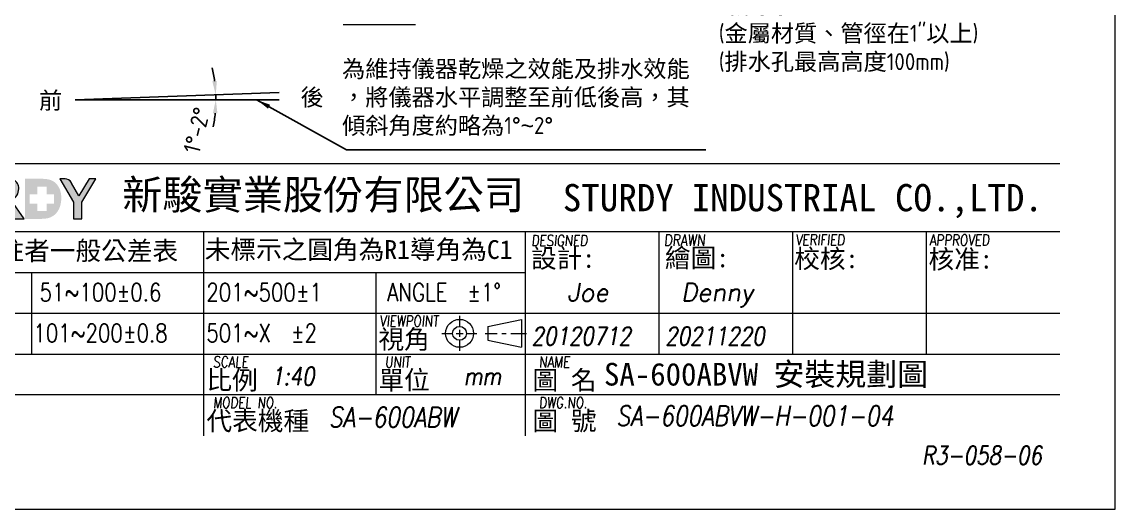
# Model space of a CAD drawing. Header units: millimetres. Extents: x -232689 to -212004, y -12246 to -4006.
# Drawn here: x -216830 to -212004, y -12246 to -10097 of the extents above; entities that cross this region are included whole.
import ezdxf

# ---------------------------------------------------------------- set-up
doc = ezdxf.new("R2010")
doc.units = ezdxf.units.MM
doc.layers.get('0').update_dxf_attribs({"lineweight": 25})
for name, color, linetype, lineweight in [('D', 3, 'Continuous', 13), ('F', 7, 'Continuous', 15), ('T', 4, 'Continuous', 15)]:
    doc.layers.add(name, color=color, linetype=linetype, lineweight=lineweight)
doc.styles.get("Standard").update_dxf_attribs({"font": 'KAIU.TTF'})
doc.styles.add('STU25', font='isocp2.shx')
doc.styles.add('Text', font='romans.shx', dxfattribs={"width": 0.8, "oblique": 10})
doc.dimstyles.new('STU25', dxfattribs={"dimscale": 30, "dimtxt": 2.5, "dimasz": 2, "dimexe": 0.6, "dimexo": 1, "dimgap": 1, "dimtad": 1, "dimdsep": 46, "dimtxsty": 'STU25', "dimcen": 2, "dimazin": 2, "dimtfac": 1, "dimtmove": 0, "dimatfit": 3, "dimfxl": 0, "dimtolj": 1, "dimtzin": 0, "dimarcsym": 0})
doc.dimstyles.new('STU25$7', dxfattribs={"dimscale": 30, "dimtxt": 2.5, "dimasz": 2, "dimexe": 1.25, "dimexo": 0.625, "dimgap": 1, "dimtad": 0, "dimdec": 4, "dimdsep": 46, "dimtxsty": 'STU25', "dimcen": 2.5, "dimazin": 2, "dimtfac": 1, "dimtdec": 4, "dimtmove": 0, "dimatfit": 3, "dimfxl": 0, "dimtolj": 1, "dimtzin": 0, "dimarcsym": 0})

# ---------------------------------------------------------------- blocks, each defined once
blk = doc.blocks.new('*D4')
at = {"layer": 'D', "color": 0, "lineweight": -2}
for start, end in [(7.5357, 13.0715), (0, 2), (348.9285, 354.4643)]:
    blk.add_arc((-216594.6, -10440.5), 621.3, start, end, dxfattribs=at)
at = {"layer": 'D', "color": 0}
for points in [[(-215988.7, -10359.8), (-215968.8, -10358.2), (-215973.8, -10418.8)], [(-215966.3, -10500.9), (-215986.3, -10499.9), (-215973.4, -10440.5)]]:
    blk.add_solid(points, dxfattribs=at)
at = {"layer": 'Defpoints', "color": 0}
for p in [(-215694.2, -10409), (-216594.6, -10440.5), (-216594.6, -10440.5), (-215973.5, -10426), (-215693.6, -10440.5)]:
    blk.add_point(p, dxfattribs=at)
at = {"layer": 'D', "color": 0, "insert": (-216057.5, -10575), "char_height": 75, "attachment_point": 5, "rotation": 75.9391, "style": 'STU25'}
blk.add_mtext('1%%D-2%%D', dxfattribs=at)
blk = doc.blocks.new('新駿LOGO')
at = {"layer": 'F'}
h = blk.add_hatch(color=256, dxfattribs=at)
edge = h.paths.add_edge_path()
edge.add_spline(control_points=[(-518.54, -443.62), (-518.54, -443.62), (-518.54, -439.2), (-518.54, -439.2), (-518.54, -439.2), (-516.88, -439.2), (-516.88, -439.2), (-516.55, -439.2), (-516.29, -439.25), (-516.11, -439.33), (-515.93, -439.41), (-515.79, -439.54), (-515.69, -439.72), (-515.59, -439.89), (-515.54, -440.08), (-515.54, -440.3), (-515.54, -440.56), (-515.61, -440.8), (-515.76, -441.03), (-515.91, -441.26), (-516.12, -441.44), (-516.39, -441.56), (-516.39, -441.56), (-514.95, -443.62), (-514.95, -443.62), (-514.95, -443.62), (-516.07, -443.62), (-516.07, -443.62), (-516.07, -443.62), (-517.17, -441.81), (-517.17, -441.81), (-517.17, -441.81), (-517.67, -441.81), (-517.67, -441.81), (-517.67, -441.81), (-517.67, -443.62), (-517.67, -443.62), (-517.67, -443.62), (-518.54, -443.62), (-518.54, -443.62)], knot_values=[0, 0, 0, 0, 1, 1, 1, 2, 2, 2, 3, 3, 3, 4, 4, 4, 5, 5, 5, 6, 6, 6, 7, 7, 7, 8, 8, 8, 9, 9, 9, 10, 10, 10, 11, 11, 11, 12, 12, 12, 13, 13, 13, 13], degree=3, periodic=1)
edge = h.paths.add_edge_path(flags=16)
edge.add_spline(control_points=[(-517.67, -441.21), (-517.67, -441.21), (-517.46, -441.21), (-517.46, -441.21), (-517.08, -441.21), (-516.82, -441.13), (-516.68, -440.96), (-516.53, -440.8), (-516.46, -440.61), (-516.46, -440.4), (-516.46, -440.22), (-516.52, -440.08), (-516.63, -439.97), (-516.75, -439.86), (-516.99, -439.81), (-517.35, -439.81), (-517.35, -439.81), (-517.67, -439.81), (-517.67, -439.81), (-517.67, -439.81), (-517.67, -441.21), (-517.67, -441.21)], knot_values=[0, 0, 0, 0, 1, 1, 1, 2, 2, 2, 3, 3, 3, 4, 4, 4, 5, 5, 5, 6, 6, 6, 7, 7, 7, 7], degree=3, periodic=1)
h = blk.add_hatch(color=256, dxfattribs=at)
edge = h.paths.add_edge_path()
edge.add_spline(control_points=[(-514.87, -443.62), (-514.87, -443.62), (-513.05, -443.62), (-513.05, -443.62)], knot_values=[-9, -9, -9, -9, -8, -8, -8, -8], degree=3, periodic=0)
edge.add_spline(control_points=[(-513.05, -443.62), (-512.51, -443.62), (-512.09, -443.52), (-511.79, -443.32)], knot_values=[-8, -8, -8, -8, -7, -7, -7, -7], degree=3, periodic=0)
edge.add_spline(control_points=[(-511.79, -443.32), (-511.48, -443.12), (-511.25, -442.85), (-511.09, -442.5)], knot_values=[-7, -7, -7, -7, -6, -6, -6, -6], degree=3, periodic=0)
edge.add_spline(control_points=[(-511.09, -442.5), (-510.93, -442.15), (-510.85, -441.76), (-510.85, -441.32)], knot_values=[-6, -6, -6, -6, -5, -5, -5, -5], degree=3, periodic=0)
edge.add_spline(control_points=[(-510.85, -441.32), (-510.85, -440.87), (-510.93, -440.49), (-511.1, -440.17)], knot_values=[-5, -5, -5, -5, -4, -4, -4, -4], degree=3, periodic=0)
edge.add_spline(control_points=[(-511.1, -440.17), (-511.27, -439.85), (-511.49, -439.61), (-511.78, -439.45)], knot_values=[-4, -4, -4, -4, -3, -3, -3, -3], degree=3, periodic=0)
edge.add_spline(control_points=[(-511.78, -439.45), (-512.06, -439.29), (-512.46, -439.2), (-512.97, -439.2)], knot_values=[-3, -3, -3, -3, -2, -2, -2, -2], degree=3, periodic=0)
edge.add_spline(control_points=[(-512.97, -439.2), (-512.97, -439.2), (-514.87, -439.2), (-514.87, -439.2)], knot_values=[-2, -2, -2, -2, -1, -1, -1, -1], degree=3, periodic=0)
edge.add_spline(control_points=[(-514.87, -439.2), (-514.87, -439.2), (-514.87, -443.62), (-514.87, -443.62)], knot_values=[-1, -1, -1, -1, 0, 0, 0, 0], degree=3, periodic=0)
h.paths.add_polyline_path([(-514.34, -441.95), (-514.34, -440.92), (-513.51, -440.92), (-513.51, -440.07), (-512.48, -440.07), (-512.48, -440.92), (-511.64, -440.92), (-511.64, -441.95), (-512.48, -441.95), (-512.48, -442.77), (-513.51, -442.77), (-513.51, -441.95)], flags=16)
h = blk.add_hatch(color=256, dxfattribs=at)
edge = h.paths.add_edge_path()
edge.add_spline(control_points=[(-509.51, -443.62), (-509.51, -443.62), (-509.51, -441.77), (-509.51, -441.77), (-509.51, -441.77), (-511, -439.2), (-511, -439.2), (-511, -439.2), (-510.64, -439.2), (-510.64, -439.2), (-510.64, -439.2), (-510.3, -439.19), (-510.04, -439.32), (-509.79, -439.45), (-509.71, -439.68), (-509.71, -439.68), (-509.71, -439.68), (-508.9, -441.07), (-508.9, -441.07), (-508.9, -441.07), (-507.78, -439.2), (-507.78, -439.2), (-507.78, -439.2), (-507.05, -439.2), (-507.05, -439.2), (-507.05, -439.2), (-508.59, -441.77), (-508.59, -441.77), (-508.59, -441.77), (-508.59, -443.62), (-508.59, -443.62), (-508.59, -443.62), (-509.51, -443.62), (-509.51, -443.62)], knot_values=[0, 0, 0, 0, 1, 1, 1, 2, 2, 2, 3, 3, 3, 4, 4, 4, 5, 5, 5, 6, 6, 6, 7, 7, 7, 8, 8, 8, 9, 9, 9, 10, 10, 10, 11, 11, 11, 11], degree=3, periodic=1)
at = {"layer": 'F', "lineweight": 0}
for points, knots in [([(-518.54, -443.62), (-518.54, -443.62), (-518.54, -439.2), (-518.54, -439.2), (-518.54, -439.2), (-516.88, -439.2), (-516.88, -439.2), (-516.55, -439.2), (-516.29, -439.25), (-516.11, -439.33), (-515.93, -439.41), (-515.79, -439.54), (-515.69, -439.72), (-515.59, -439.89), (-515.54, -440.08), (-515.54, -440.3), (-515.54, -440.56), (-515.61, -440.8), (-515.76, -441.03), (-515.91, -441.26), (-516.12, -441.44), (-516.39, -441.56), (-516.39, -441.56), (-514.95, -443.62), (-514.95, -443.62), (-514.95, -443.62), (-516.07, -443.62), (-516.07, -443.62), (-516.07, -443.62), (-517.17, -441.81), (-517.17, -441.81), (-517.17, -441.81), (-517.67, -441.81), (-517.67, -441.81), (-517.67, -441.81), (-517.67, -443.62), (-517.67, -443.62), (-517.67, -443.62), (-518.54, -443.62), (-518.54, -443.62)], [0, 0, 0, 0, 1, 1, 1, 2, 2, 2, 3, 3, 3, 4, 4, 4, 5, 5, 5, 6, 6, 6, 7, 7, 7, 8, 8, 8, 9, 9, 9, 10, 10, 10, 11, 11, 11, 12, 12, 12, 13, 13, 13, 13]), ([(-509.51, -443.62), (-509.51, -443.62), (-509.51, -441.77), (-509.51, -441.77), (-509.51, -441.77), (-511, -439.2), (-511, -439.2), (-511, -439.2), (-510.64, -439.2), (-510.64, -439.2), (-510.64, -439.2), (-510.3, -439.19), (-510.04, -439.32), (-509.79, -439.45), (-509.71, -439.68), (-509.71, -439.68), (-509.71, -439.68), (-508.9, -441.07), (-508.9, -441.07), (-508.9, -441.07), (-507.78, -439.2), (-507.78, -439.2), (-507.78, -439.2), (-507.05, -439.2), (-507.05, -439.2), (-507.05, -439.2), (-508.59, -441.77), (-508.59, -441.77), (-508.59, -441.77), (-508.59, -443.62), (-508.59, -443.62), (-508.59, -443.62), (-509.51, -443.62), (-509.51, -443.62)], [0, 0, 0, 0, 1, 1, 1, 2, 2, 2, 3, 3, 3, 4, 4, 4, 5, 5, 5, 6, 6, 6, 7, 7, 7, 8, 8, 8, 9, 9, 9, 10, 10, 10, 11, 11, 11, 11])]:
    blk.add_open_spline(points, degree=3, knots=knots, dxfattribs=at)
at = {"attachment_point": 1, "style": 'STU25'}
for s, insert, char_height in [('{\\f標楷體|b0|i0|c136|p65;新駿實業股份有限公司}', (-504.12, -439.33), 3.25), ('{\\f標楷體|b0|i0|c136|p65;STURDY\\H0.9667x; \\H1.034x;INDUSTRIAL CO.,LTD.}', (-455.51, -439.78), 3)]:
    blk.add_mtext(s, dxfattribs=dict(at, insert=insert, char_height=char_height))
blk = doc.blocks.new('H421')
at = {"layer": 'F', "color": 7}
for p, q in [((155.91, 38.09), (286.91, 38.09)), ((211.36, 38.09), (286.91, 38.09)), ((155.91, 30.59), (286.91, 30.59)), ((192.41, 30.59), (192.41, 17.09)), ((242.66, 30.59), (242.66, 17.09)), ((257.41, 30.59), (257.41, 17.09)), ((272.16, 30.59), (272.16, 17.09)), ((155.91, 26.09), (227.91, 26.09)), ((173.41, 26.09), (173.41, 17.09)), ((211.41, 26.09), (211.41, 17.09)), ((155.91, 21.59), (286.91, 21.59)), ((214.91, 21.59), (286.91, 21.59)), ((227.91, 21.59), (286.91, 21.59)), ((155.91, 17.09), (286.91, 17.09)), ((211.41, 17.09), (211.41, 12.59)), ((227.91, 17.09), (227.91, 8.09)), ((286.91, 12.59), (155.91, 12.59))]:
    blk.add_line(p, q, dxfattribs=at)
at = {"layer": 'F'}
for p, q in [((227.91, 30.59), (227.91, 17.09)), ((192.41, 17.09), (192.41, 8.09))]:
    blk.add_line(p, q, dxfattribs=at)
at = {"layer": 'F', "color": 0}
for p, q in [((220.66, 21.32), (220.66, 20.14)), ((223.77, 20.14), (227.5, 20.92)), ((227.5, 20.92), (227.5, 17.84)), ((218.72, 19.38), (219.89, 19.38)), ((220.27, 19.38), (221.04, 19.38)), ((220.66, 19.77), (220.66, 19)), ((221.42, 19.38), (222.57, 19.38)), ((223.49, 19.38), (224.81, 19.38)), ((223.77, 20.14), (223.77, 18.62)), ((225.34, 19.38), (225.81, 19.38)), ((226.31, 19.38), (228.03, 19.38)), ((220.66, 18.62), (220.66, 17.45)), ((223.77, 18.62), (227.5, 17.84))]:
    blk.add_line(p, q, dxfattribs=at)
for radius in [1.54, 0.762]:
    blk.add_circle((220.66, 19.38), radius, dxfattribs=at)
blk.add_blockref('新駿LOGO', (687.56, 475.62))
at = {"layer": 'F', "color": 1, "lineweight": 15, "style": 'Text', "oblique": 5, "width": 0.8}
for s, height, p in [('DESIGNED', 1.2, (228.57, 29.01)), ('DRAWN', 1.245, (243.23, 29.03)), ('VERIFIED', 1.2, (257.72, 29.09)), ('APPROVED', 1.2, (272.5, 29.06)), ('VIEWPOINT', 1.2, (211.83, 20.13)), ('SCALE', 1.2, (193.44, 15.63)), ('UNIT', 1.2, (212.42, 15.63)), ('NAME', 1.2, (229.41, 15.63)), ('MODEL NO.', 1.2, (193.44, 11.13)), ('DWG.NO.', 1.2, (229.41, 11.13))]:
    blk.add_text(s, height=height, dxfattribs=at).set_placement(p)
at = {"layer": 'F', "lineweight": -3}
for s, height, p in [('未標註者一般公差表', 2.076, (164.12, 27.45)), ('未標示之圓角為R1導角為C1', 2.0757, (192.54, 27.58)), ('設計:', 2.076, (228.54, 26.61)), ('繪圖:', 2.076, (243.32, 26.66)), ('校核:', 2.076, (257.59, 26.57)), ('核准:', 2.076, (272.41, 26.52)), ('視角', 2.076, (211.71, 17.69)), ('比例', 2.076, (192.73, 13.19)), ('單位', 2.076, (211.71, 13.19)), ('圖 名', 2.076, (228.7, 13.19)), ('代表機種', 2.076, (192.73, 8.69)), ('圖 號', 2.076, (228.7, 8.69))]:
    blk.add_text(s, height=height, dxfattribs=at).set_placement(p)
at = {"layer": 'F', "lineweight": 20, "style": 'Text', "width": 0.8}
for s, p in [('51~100±0.6', (174.32, 22.91)), ('201~500±1', (192.72, 22.91)), ('ANGLE  ±1%%D', (212.68, 22.91)), ('101~200±0.8', (173.63, 18.41)), ('501~X  ±2', (192.72, 18.41))]:
    blk.add_text(s, height=2, dxfattribs=at).set_placement(p)

msp = doc.modelspace()

# ---------------------------------------------------------------- linework, layer by layer
for q in [(-215694.179, -10409.042), (-215693.63, -10440.487)]:
    msp.add_line((-216594.63, -10440.487), q)
at = {"layer": 'D'}
msp.add_line((-215411.051, -10109.48), (-215092.345, -10109.48), dxfattribs=at)
at = {"layer": 'F', "color": 6}
msp.add_lwpolyline([(-223723.919, -4005.993), (-223723.919, -12245.993), (-212003.919, -12245.993), (-212003.919, -4005.993)], close=True, dxfattribs=at)
msp.add_lwpolyline([(-223723.919, -4005.993), (-223723.919, -12245.993), (-212003.919, -12245.993), (-212003.919, -4005.993)], close=True, dxfattribs=at)

# ---------------------------------------------------------------- block references
at = {"xscale": 40, "yscale": 40, "zscale": 40}
msp.add_blockref('H421', (-223723.919, -12245.993), dxfattribs=at)

# ---------------------------------------------------------------- texts
at = {"layer": 'D', "color": 4}
msp.add_text('SA-600ABVW 安裝規劃圖', height=100, dxfattribs=at).set_placement((-214259.994, -11701.073))
at = {"layer": 'D', "char_height": 75, "attachment_point": 1}
for s, insert in [('{\\Fisocp2.shx;\\C3;3 \\f標楷體|b0|i0|c136|p65;排水孔\\P\\Fisocp2.shx; (\\f標楷體|b0|i0|c136|p65;金屬材質、管徑在\\Fisocp2.shx;1"\\f標楷體|b0|i0|c136|p65;以上\\Fisocp2.shx;)\\P (\\f標楷體|b0|i0|c136|p65;排水孔最高高度\\Fisocp2.shx;100mm)}', (-213796.196, -9985.074)), ('{\\C3;為維持儀器乾燥之效能及排水效能\\P，將儀器水平調整至前低後高，其\\P傾斜角度約略為\\Fisocp2.shx;1%%D\\f???|b0|i0|c0|p65;~\\Fisocp2.shx;2%%D}', (-215416.064, -10266.763))]:
    msp.add_mtext(s, dxfattribs=dict(at, insert=insert))
at = {"layer": 'D', "char_height": 75, "width": 218.181, "attachment_point": 1}
for s, insert in [(' 前', (-216805.005, -10406.205)), ('{\\Fisocp2.shx; }後', (-215642.324, -10391.812))]:
    msp.add_mtext(s, dxfattribs=dict(at, insert=insert))
at = {"layer": 'T', "lineweight": 20, "style": 'Text', "oblique": 10}
for s, p in [('Joe', (-214422.149, -11329.404)), ('Denny', (-213919.878, -11329.404))]:
    msp.add_text(s, height=80, dxfattribs=at).set_placement(p)
at = {"layer": 'T', "lineweight": 20, "style": 'Text', "oblique": 10, "width": 0.8}
for s, height, p in [('20120712', 80, (-214579.766, -11523.104)), ('20211220', 80, (-213989.766, -11523.104)), ('1:40', 80, (-215729.679, -11699.884)), ('mm', 80, (-214879.353, -11699.658)), ('SA-600ABW', 88, (-215474.603, -11884.419)), ('SA-600ABVW-H-001-04', 88, (-214205.467, -11878.825))]:
    msp.add_text(s, height=height, dxfattribs=at).set_placement(p)
at = {"layer": 'T', "linetype": 'Continuous', "lineweight": 20, "insert": (-212856.514, -11968.639), "char_height": 80, "attachment_point": 1, "style": 'Text'}
msp.add_mtext('{R3-058-06}', dxfattribs=at)

# ---------------------------------------------------------------- dimensions: what is measured, and where the dimension line sits
at = {"layer": 'D'}
dim = msp.add_angular_dim_2l(base=(-215973.547, -10426.031), line1=((-216594.63, -10440.487), (-215693.63, -10440.487)), line2=((-216594.63, -10440.487), (-215694.179, -10409.042)), text='1%%D-2%%D', dimstyle='STU25', override={"dimtxsty": 'STU25'}, dxfattribs=at)
dim.commit()
dim.dimension.update_dxf_attribs({"geometry": '*D4', "text_midpoint": (-215991.993, -10591.422), "dimtype": 162})

# ---------------------------------------------------------------- leaders
msp.add_leader([(-215790.688, -10442.273), (-215396.861, -10661.074), (-213810.9, -10661.074)], dimstyle='STU25$7', override={"dimgap": 1, "dimtad": 0}, dxfattribs=at)

doc.saveas('drawing.dxf')
